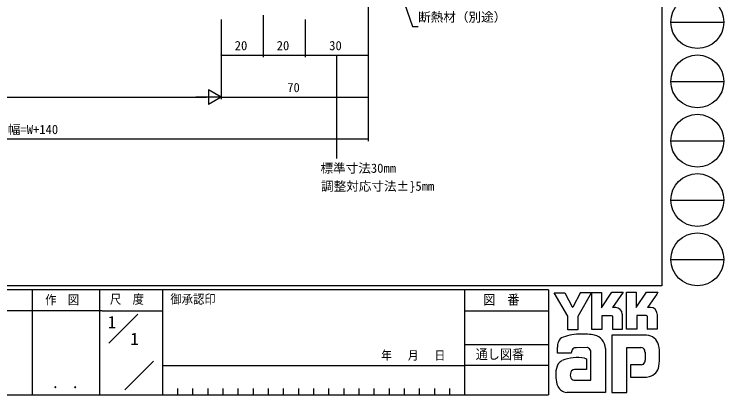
# Model space of a CAD drawing. Units: millimetres, scale not verified. Extents: x -1466 to 567, y -403 to 403.
# Drawn here: x 228.7 to 566.8, y -403 to -221.5 of the extents above; entities that cross this region are included whole.
import ezdxf
from ezdxf.enums import TextEntityAlignment as Align

# ---------------------------------------------------------------- set-up
doc = ezdxf.new("R2010")
doc.units = ezdxf.units.MM
doc.header["$LTSCALE"] = 2
for name, color, linetype in [('0-1_USER1', 3, 'Continuous'), ('0-5_YKK_D', 6, 'Continuous'), ('0-6_YKK_ZWAK', 7, 'Continuous')]:
    doc.layers.add(name, color=color, linetype=linetype)
doc.styles.add('ＭＳ ゴシック', font='')
doc.styles.get('ＭＳ ゴシック').set_extended_font_data('MS Gothic')

msp = doc.modelspace()

# ---------------------------------------------------------------- linework, layer by layer
at = {"layer": '0-5_YKK_D'}
for p, q in [((397.3, -213.5), (397.3, -282)), ((347.3, -222), (347.3, -242)), ((347.3, -222), (347.3, -242)), ((327.3, -224), (327.3, -262)), ((327.3, -224), (327.3, -242)), ((327.3, -224), (327.3, -262)), ((367.3, -224), (367.3, -242)), ((367.3, -224), (367.3, -242)), ((397.3, -224), (397.3, -262)), ((397.3, -224), (397.3, -242)), ((327.3, -241), (347.3, -241)), ((347.3, -241), (367.3, -241)), ((367.3, -241), (397.3, -241)), ((382.3, -241), (382.3, -290.29)), ((327.3, -261), (321.238, -257.5)), ((321.238, -257.5), (321.238, -264.5)), ((134.3, -261), (320.3, -261)), ((327.3, -261), (315.176, -261)), ((327.3, -261), (321.238, -264.5)), ((327.3, -261), (397.3, -261)), ((57.3, -281), (397.3, -281))]:
    msp.add_line(p, q, dxfattribs=at)
msp.add_lwpolyline([(400.44, -175.36), (400.996, -176.966), (418.435, -227.386), (421.135, -227.386)], dxfattribs=at)
for centre, start, end in [((327.3, -241), 0, 180), ((327.3, -241), 180, 0), ((347.3, -241), 0, 180), ((347.3, -241), 0, 180), ((347.3, -241), 180, 0), ((347.3, -241), 180, 0), ((367.3, -241), 0, 180), ((367.3, -241), 0, 180), ((367.3, -241), 180, 0), ((367.3, -241), 180, 0), ((397.3, -241), 0, 180), ((397.3, -241), 180, 0), ((397.3, -261), 0, 180), ((397.3, -261), 180, 0), ((397.3, -281), 0, 180), ((397.3, -281), 180, 0)]:
    msp.add_arc(centre, 0.106, start, end, dxfattribs=at)
at = {"layer": '0-6_YKK_ZWAK'}
for p, q in [((537.3, 399), (537.3, -351)), ((541.552, -225.28), (566.752, -225.28)), ((541.552, -253.56), (566.752, -253.56)), ((541.552, -281.84), (566.752, -281.84)), ((541.552, -310.12), (566.752, -310.12)), ((541.552, -338.4), (566.752, -338.4)), ((537.3, -351), (-562.7, -351)), ((483.3, -353), (-562.7, -353)), ((237.3, -353), (237.3, -403)), ((269.3, -353), (269.3, -403)), ((299.3, -353), (299.3, -403)), ((443.3, -353), (443.3, -403)), ((483.3, -353), (483.3, -403)), ((492.488, -365.569), (485.924, -354.294)), ((485.924, -354.294), (490.944, -354.294)), ((490.944, -354.294), (494.535, -361.013)), ((498.494, -354.14), (494.844, -361.245)), ((503.674, -354.14), (497.199, -365.608)), ((498.494, -354.14), (503.674, -354.14)), ((503.957, -371.902), (503.957, -354.178)), ((503.957, -354.178), (508.552, -354.178)), ((508.552, -361.462), (513.378, -354.101)), ((508.552, -354.178), (508.552, -361.462)), ((513.378, -354.101), (518.843, -354.101)), ((518.843, -354.101), (513.786, -361.438)), ((520.406, -371.748), (520.406, -354.024)), ((520.406, -354.024), (525.078, -354.024)), ((525.078, -361.441), (529.982, -354.024)), ((525.078, -354.024), (525.078, -361.441)), ((529.982, -354.024), (535.388, -354.024)), ((535.388, -354.024), (534.848, -354.951)), ((534.848, -354.951), (530.388, -361.322)), ((494.535, -361.013), (494.844, -361.245)), ((515.271, -361.438), (513.786, -361.438)), ((531.872, -361.322), (530.388, -361.322)), ((270.706, -362.999), (173.3, -362.999)), ((270.706, -362.999), (299.3, -362.999)), ((273.829, -378.337), (287.676, -364.49)), ((443.3, -363), (483.3, -363)), ((518.36, -364.527), (518.36, -371.786)), ((534.963, -364.527), (534.963, -371.709)), ((492.488, -371.941), (492.488, -365.569)), ((497.199, -365.608), (497.199, -371.941)), ((513.262, -365.26), (508.706, -365.26)), ((508.706, -365.26), (508.706, -371.902)), ((513.88, -365.492), (513.262, -365.26)), ((513.88, -371.786), (513.88, -365.492)), ((530.446, -371.709), (530.446, -365.453)), ((518.36, -371.786), (513.88, -371.786)), ((525.271, -371.748), (520.406, -371.748)), ((530.446, -371.637), (530.518, -371.709)), ((534.963, -371.709), (530.446, -371.709)), ((497.199, -371.941), (492.488, -371.941)), ((508.706, -371.902), (503.957, -371.902)), ((513.34, -374.566), (513.34, -401.866)), ((529.905, -374.566), (513.34, -374.566)), ((443.3, -378.999), (483.3, -378.999)), ((501.794, -380.436), (496.512, -380.536)), ((510.328, -380.976), (510.328, -401.828)), ((520.522, -401.866), (520.522, -380.513)), ((520.522, -380.513), (527.163, -380.513)), ((503.339, -395.958), (503.339, -382.057)), ((529.262, -382.652), (529.287, -386.415)), ((281.403, -400.636), (295.009, -387.03)), ((500.404, -385.533), (501.408, -385.764)), ((501.408, -385.764), (501.408, -390.9)), ((527.318, -388.699), (522.26, -388.699)), ((522.26, -388.699), (522.26, -394.607)), ((299.3, -389), (443.3, -389)), ((483.3, -388.999), (443.3, -388.999)), ((501.408, -390.9), (495.702, -390.907)), ((522.26, -394.607), (529.866, -394.607)), ((529.866, -394.607), (531.411, -394.259)), ((495.307, -395.958), (503.339, -395.958)), ((502.721, -395.958), (503.223, -395.958)), ((503.339, -395.957), (503.34, -395.958)), ((306.5, -400), (306.5, -403)), ((313.7, -400), (313.7, -403)), ((320.9, -400), (320.9, -403)), ((328.1, -400), (328.1, -403)), ((335.3, -400), (335.3, -403)), ((342.5, -400), (342.5, -403)), ((349.7, -400), (349.7, -403)), ((356.9, -400), (356.9, -403)), ((364.1, -400), (364.1, -403)), ((371.3, -400), (371.3, -403)), ((378.5, -400), (378.5, -403)), ((385.7, -400), (385.7, -403)), ((392.9, -400), (392.9, -403)), ((400.1, -400), (400.1, -403)), ((407.3, -400), (407.3, -403)), ((414.5, -400), (414.5, -403)), ((421.7, -400), (421.7, -403)), ((428.9, -400), (428.9, -403)), ((436.1, -400), (436.1, -403)), ((494.11, -401.944), (491.986, -401.944)), ((509.864, -401.905), (494.11, -401.944)), ((510.328, -401.828), (509.864, -401.905)), ((513.34, -401.866), (519.402, -401.866)), ((519.402, -401.866), (520.522, -401.866)), ((-562.7, -403), (483.3, -403))]:
    msp.add_line(p, q, dxfattribs=at)
for points in [[(530.446, -365.453), (529.828, -365.222), (525.271, -365.222), (525.271, -371.748)], [(494.11, -383.1), (487.469, -383.1), (487.469, -380.344)]]:
    msp.add_lwpolyline(points, dxfattribs=at)
for centre in [(554.152, -225.28), (554.152, -253.56), (554.152, -281.84), (554.152, -310.12), (554.152, -338.4)]:
    msp.add_circle(centre, 12.6, dxfattribs=at)
for centre, radius, start, end in [((515.27, -364.527), 3.089, 0.00166, 89.99604), ((531.872, -364.411), 3.089, 0.00166, 89.99604), ((498.617, -399.287), 25.257, 89.89165, 109.30848), ((499.359, -403.662), 29.64, 78.7801, 91.46938), ((504.058, -380.852), 6.355, 40.66422, 80.31694), ((529.688, -380.772), 6.202, 14.44572, 87.08746), ((494.67, -380.379), 7.196, 158.41083, 179.71775), ((491.309, -378.793), 3.491, 109.02127, 161.51264), ((503.741, -380.836), 6.588, 358.78059, 38.76563), ((497.122, -383.01), 3.013, 138.46382, 181.71359), ((496.321, -382.958), 2.43, 85.50551, 126.78038), ((501.094, -382.649), 2.321, 14.7552, 72.44995), ((527.392, -382.256), 1.756, 16.43123, 96.91661), ((524.059, -383.297), 5.248, 4.93423, 17.03552), ((506.394, -384.696), 29.8, 350.99027, 10.67625), ((496.9, -404.22), 19.013, 79.38098, 112.05825), ((492.481, -391.468), 5.583, 121.82711, 169.08475), ((527.319, -386.834), 1.865, 269.95468, 342.90145), ((524.028, -385.916), 5.281, 343.6902, 354.75362), ((502.513, -393.564), 15.832, 168.76372, 199.80079), ((495.714, -392.97), 2.064, 90.33953, 178.03639), ((529.778, -388.35), 6.13, 285.44291, 349.90448), ((496.989, -393.469), 3.384, 171.08203, 216.71923), ((495.657, -393.807), 2.18, 230.9728, 260.75491), ((492.5, -396.489), 5.461, 207.31435, 263.59464)]:
    msp.add_arc(centre, radius, start, end, dxfattribs=at)

# ---------------------------------------------------------------- texts
at = {"layer": '0-1_USER1', "style": 'ＭＳ ゴシック'}
for p in [(273.3, -372.999), (284.062, -380.999)]:
    msp.add_text('1', height=5.865, dxfattribs=at).set_placement(p, align=Align.BOTTOM_LEFT)
at = {"layer": '0-5_YKK_D', "style": 'ＭＳ ゴシック'}
for s, p in [('断熱材（別途）', (421.135, -226.386)), ('20', (333.78, -240)), ('20', (353.78, -240)), ('30', (378.78, -240)), ('70', (358.78, -260)), ('躯体開口幅=W+140', (201.7, -280)), ('標準寸法30mm', (374.624, -298.457)), ('調整対応寸法±}5mm', (374.875, -307.033))]:
    msp.add_text(s, height=4.399, dxfattribs=at).set_placement(p, align=Align.BOTTOM_LEFT)
at = {"layer": '0-6_YKK_ZWAK', "style": 'ＭＳ ゴシック', "width": 0.9}
for s, height, p in [('作  図', 4.399, (243.471, -361.231)), ('尺  度', 4.399, (274.318, -360.91)), ('御承認印', 4.399, (303.11, -360.904)), ('図\u3000番', 4.692, (452.154, -361.374)), ('年   月   日', 4.147, (403.552, -387.527)), ('通し図番', 4.692, (448.555, -387.406)), (' ． ．', 5.132, (243.664, -401.494))]:
    msp.add_text(s, height=height, dxfattribs=at).set_placement(p, align=Align.BOTTOM_LEFT)

doc.saveas('drawing.dxf')
